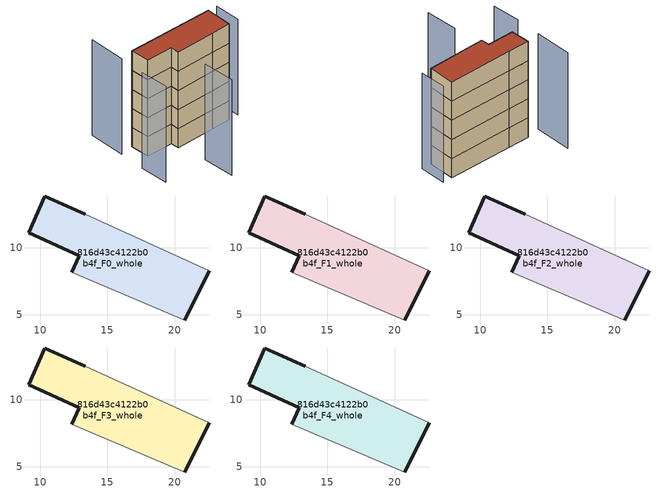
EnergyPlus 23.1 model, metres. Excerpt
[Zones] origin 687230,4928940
816d43c4122b0b4f_F0_whole
 floor ground (EU_floor_Construction): 20.73,4.63 22.55,8.3 13.34,12.48 10.36,13.83 9.16,11.12 12.92,9.4 12.36,8.19 18.02,5.78 z0
 wall outside (EU_wall_Construction): 22.55,8.3 20.73,4.63 / 12.36,8.19 12.92,9.4 9.16,11.12 10.36,13.83 13.34,12.48 z0:3
 wall adiabatic (EU_wall_Construction): 13.34,12.48 22.55,8.3 / 20.73,4.63 18.02,5.78 12.36,8.19 z0:3
816d43c4122b0b4f_F1_whole
 floor to 816d43c4122b0b4f_F0_whole (EU_floor_Construction): 20.73,4.63 22.55,8.3 13.34,12.48 10.36,13.83 9.16,11.12 12.92,9.4 12.36,8.19 18.02,5.78 z3
 wall outside (EU_wall_Construction): 22.55,8.3 20.73,4.63 / 12.36,8.19 12.92,9.4 9.16,11.12 10.36,13.83 13.34,12.48 z3:6
 wall adiabatic (EU_wall_Construction): 13.34,12.48 22.55,8.3 / 20.73,4.63 18.02,5.78 12.36,8.19 z3:6
816d43c4122b0b4f_F2_whole
 floor to 816d43c4122b0b4f_F1_whole (EU_floor_Construction): 20.73,4.63 22.55,8.3 13.34,12.48 10.36,13.83 9.16,11.12 12.92,9.4 12.36,8.19 18.02,5.78 z6
 wall outside (EU_wall_Construction): 22.55,8.3 20.73,4.63 / 12.36,8.19 12.92,9.4 9.16,11.12 10.36,13.83 13.34,12.48 z6:9
 wall adiabatic (EU_wall_Construction): 13.34,12.48 22.55,8.3 / 20.73,4.63 18.02,5.78 12.36,8.19 z6:9
816d43c4122b0b4f_F3_whole
 floor to 816d43c4122b0b4f_F2_whole (EU_floor_Construction): 20.73,4.63 22.55,8.3 13.34,12.48 10.36,13.83 9.16,11.12 12.92,9.4 12.36,8.19 18.02,5.78 z9
 wall outside (EU_wall_Construction): 22.55,8.3 20.73,4.63 / 12.36,8.19 12.92,9.4 9.16,11.12 10.36,13.83 13.34,12.48 z9:12
 wall adiabatic (EU_wall_Construction): 13.34,12.48 22.55,8.3 / 20.73,4.63 18.02,5.78 12.36,8.19 z9:12
816d43c4122b0b4f_F4_whole
 floor to 816d43c4122b0b4f_F3_whole (EU_floor_Construction): 20.73,4.63 22.55,8.3 13.34,12.48 10.36,13.83 9.16,11.12 12.92,9.4 12.36,8.19 18.02,5.78 z12
 wall outside (EU_wall_Construction): 22.55,8.3 20.73,4.63 / 12.36,8.19 12.92,9.4 9.16,11.12 10.36,13.83 13.34,12.48 z12:15
 wall adiabatic (EU_wall_Construction): 13.34,12.48 22.55,8.3 / 20.73,4.63 18.02,5.78 12.36,8.19 z12:15
 roof outside (EU_roof_Construction): 22.55,8.3 20.73,4.63 18.02,5.78 12.36,8.19 12.92,9.4 9.16,11.12 10.36,13.83 13.34,12.48 z15
shading: 9.32,-0.53 11.25,4.01 / 4.7,6.75 6.39,10.72 / 22.19,4.01 23.83,7.66 / 10.69,19.51 8.26,14.36 z0:15
[Building]
EU S2 Campaign: North Axis=0; Terrain=City; Solar Distribution=FullExterior
[Site:Location]
Bologna: Latitude=44.5; Longitude=11.25; Time Zone=1; Elevation=37
[SizingPeriod:WeatherFileDays]
AnnualSizingPeriod: Begin Month=1; Begin Day of Month=1; End Month=12; End Day of Month=31; Day of Week for Start Day=Monday; Use Weather File Daylight Saving Period=No; Use Weather File Rain and Snow Indicators=No
[MATERIAL]
EU_InternalMass_Material: Roughness=MediumRough; Thickness=0.1; Conductivity=1; Density=1800; Specific Heat=900; Thermal Absorptance=0.9; Solar Absorptance=0.7; Visible Absorptance=0.7
[MATERIAL:NOMASS] Roughness=MediumRough; Thermal Absorptance=0.9; Solar Absorptance=0.7; Visible Absorptance=0.7
Name | Thermal Resistance
EU_wall_NoMass | 0.905828
EU_roof_NoMass | 0.37593
EU_floor_NoMass | 0.67114
[CONSTRUCTION]
EU_wall_Construction: EU_wall_NoMass
EU_roof_Construction: EU_roof_NoMass
EU_floor_Construction: EU_floor_NoMass
EU_InternalMass_Construction: EU_InternalMass_Material
[ZONE] Type=1; Multiplier=1; Ceiling Height=autocalculate; Floor Area=autocalculate; Part of Total Floor Area=Yes
Name | Volume
816d43c4122b0b4f_F0_whole | 152.403
816d43c4122b0b4f_F1_whole; 816d43c4122b0b4f_F2_whole; 816d43c4122b0b4f_F3_whole; 816d43c4122b0b4f_F4_whole | 152.402
[INTERNALMASS] Construction=EU_InternalMass_Construction; Surface Area=50.801
Name | Zone or ZoneList
816d43c4122b0b4f_F0_whole_EU_InternalMass | 816d43c4122b0b4f_F0_whole
816d43c4122b0b4f_F1_whole_EU_InternalMass | 816d43c4122b0b4f_F1_whole
816d43c4122b0b4f_F2_whole_EU_InternalMass | 816d43c4122b0b4f_F2_whole
816d43c4122b0b4f_F3_whole_EU_InternalMass | 816d43c4122b0b4f_F3_whole
816d43c4122b0b4f_F4_whole_EU_InternalMass | 816d43c4122b0b4f_F4_whole
[OTHEREQUIPMENT] Fuel Type=Electricity; Design Level Calculation Method=Watts/Area; Power per Zone Floor Area=1; Fraction Latent=0; Fraction Radiant=0; Fraction Lost=0; Carbon Dioxide Generation Rate=0; EndUse Subcategory=EU_Step8_InternalGains
Name | Zone or ZoneList or Space or SpaceList | Schedule
EU_Step8_InternalGain_816d43c4122b0b4f_F0_whole_f000 | 816d43c4122b0b4f_F0_whole | EU_Step8_GainSchedule_816d43c4122b0b4f_F0_whole_f000
EU_Step8_InternalGain_816d43c4122b0b4f_F1_whole_f000 | 816d43c4122b0b4f_F1_whole | EU_Step8_GainSchedule_816d43c4122b0b4f_F1_whole_f000
EU_Step8_InternalGain_816d43c4122b0b4f_F2_whole_f000 | 816d43c4122b0b4f_F2_whole | EU_Step8_GainSchedule_816d43c4122b0b4f_F2_whole_f000
EU_Step8_InternalGain_816d43c4122b0b4f_F3_whole_f000 | 816d43c4122b0b4f_F3_whole | EU_Step8_GainSchedule_816d43c4122b0b4f_F3_whole_f000
EU_Step8_InternalGain_816d43c4122b0b4f_F4_whole_f000 | 816d43c4122b0b4f_F4_whole | EU_Step8_GainSchedule_816d43c4122b0b4f_F4_whole_f000
[ZONEVENTILATION:DESIGNFLOWRATE] Schedule=EU_AlwaysOn; Design Flow Rate Calculation Method=AirChanges/Hour; Air Changes per Hour=0.73129; Ventilation Type=Natural; Fan Pressure Rise=0; Fan Total Efficiency=1; Constant Term Coefficient=1; Temperature Term Coefficient=0; Velocity Term Coefficient=0; Velocity Squared Term Coefficient=0; Minimum Indoor Temperature=-100; Maximum Indoor Temperature=100; Delta Temperature=-100; Minimum Outdoor Temperature=-100; Maximum Outdoor Temperature=100; Maximum Wind Speed=40
Name | Zone or ZoneList or Space or SpaceList
EU_ConstantAir_816d43c4122b0b4f_F0_whole | 816d43c4122b0b4f_F0_whole
EU_ConstantAir_816d43c4122b0b4f_F1_whole | 816d43c4122b0b4f_F1_whole
EU_ConstantAir_816d43c4122b0b4f_F2_whole | 816d43c4122b0b4f_F2_whole
EU_ConstantAir_816d43c4122b0b4f_F3_whole | 816d43c4122b0b4f_F3_whole
EU_ConstantAir_816d43c4122b0b4f_F4_whole | 816d43c4122b0b4f_F4_whole
[HVACTEMPLATE:THERMOSTAT] Constant Heating Setpoint=20; Constant Cooling Setpoint=50
EU_HeatOnly_816d43c4122b0b4f_F0_whole; EU_HeatOnly_816d43c4122b0b4f_F1_whole; EU_HeatOnly_816d43c4122b0b4f_F2_whole; EU_HeatOnly_816d43c4122b0b4f_F3_whole; EU_HeatOnly_816d43c4122b0b4f_F4_whole
[HVACTEMPLATE:ZONE:IDEALLOADSAIRSYSTEM] System Availability Schedule=EU_AlwaysOn; Maximum Heating Supply Air Temperature=50; Minimum Cooling Supply Air Temperature=13; Maximum Heating Supply Air Humidity Ratio=0.0156; Minimum Cooling Supply Air Humidity Ratio=0.0077; Heating Limit=NoLimit; Cooling Limit=NoLimit; Heating Availability Schedule=EU_AlwaysOn; Cooling Availability Schedule=EU_CoolingOff; Dehumidification Control Type=ConstantSensibleHeatRatio; Cooling Sensible Heat Ratio=0.7; Dehumidification Setpoint=60; Humidification Control Type=None; Humidification Setpoint=30; Outdoor Air Method=None; Outdoor Air Flow Rate per Person=0.00944; Outdoor Air Flow Rate per Zone Floor Area=0; Outdoor Air Flow Rate per Zone=0; Demand Controlled Ventilation Type=None; Outdoor Air Economizer Type=NoEconomizer; Heat Recovery Type=None; Sensible Heat Recovery Effectiveness=0.7; Latent Heat Recovery Effectiveness=0.65
Name | Template Thermostat
816d43c4122b0b4f_F0_whole | EU_HeatOnly_816d43c4122b0b4f_F0_whole
816d43c4122b0b4f_F1_whole | EU_HeatOnly_816d43c4122b0b4f_F1_whole
816d43c4122b0b4f_F2_whole | EU_HeatOnly_816d43c4122b0b4f_F2_whole
816d43c4122b0b4f_F3_whole | EU_HeatOnly_816d43c4122b0b4f_F3_whole
816d43c4122b0b4f_F4_whole | EU_HeatOnly_816d43c4122b0b4f_F4_whole
[SIZING:ZONE] Zone Cooling Design Supply Air Temperature Input Method=SupplyAirTemperature; Zone Cooling Design Supply Air Temperature=13; Zone Heating Design Supply Air Temperature Input Method=SupplyAirTemperature; Zone Heating Design Supply Air Temperature=50; Zone Cooling Design Supply Air Humidity Ratio=0.008; Zone Heating Design Supply Air Humidity Ratio=0.008; Cooling Design Air Flow Method=DesignDay; Cooling Design Air Flow Rate=0; Cooling Minimum Air Flow per Zone Floor Area=0.000762; Cooling Minimum Air Flow=0; Cooling Minimum Air Flow Fraction=0.2; Heating Design Air Flow Method=DesignDay; Heating Design Air Flow Rate=0; Heating Maximum Air Flow per Zone Floor Area=0.002032; Heating Maximum Air Flow=0.141576; Heating Maximum Air Flow Fraction=0.3; Account for Dedicated Outdoor Air System=No; Dedicated Outdoor Air System Control Strategy=NeutralSupplyAir; Dedicated Outdoor Air Low Setpoint Temperature for Design=autosize; Dedicated Outdoor Air High Setpoint Temperature for Design=autosize; Zone Load Sizing Method=Sensible Load Only No Latent Load; Zone Latent Cooling Design Supply Air Humidity Ratio Input Method=HumidityRatioDifference; Zone Cooling Design Supply Air Humidity Ratio Difference=0.005; Zone Latent Heating Design Supply Air Humidity Ratio Input Method=HumidityRatioDifference; Zone Humidification Design Supply Air Humidity Ratio Difference=0.005
816d43c4122b0b4f_F0_whole; 816d43c4122b0b4f_F1_whole; 816d43c4122b0b4f_F2_whole; 816d43c4122b0b4f_F3_whole; 816d43c4122b0b4f_F4_whole
[SCHEDULE:CONSTANT]
Name | Hourly Value
EU_AlwaysOn | 1
EU_CoolingOff | 0
[SCHEDULE:FILE] Column Number=1; Rows to Skip at Top=0; Number of Hours of Data=8760; Column Separator=Comma; Interpolate to Timestep=No; Minutes per Item=60; Adjust Schedule for Daylight Savings=Yes
Name | File
EU_Step8_GainSchedule_816d43c4122b0b4f_F0_whole_f000 | ../../schedules/816d43c4122b0b4f/816d43c4122b0b4f_F0_whole_f000_gain.csv
EU_Step8_GainSchedule_816d43c4122b0b4f_F1_whole_f000 | ../../schedules/816d43c4122b0b4f/816d43c4122b0b4f_F1_whole_f000_gain.csv
EU_Step8_GainSchedule_816d43c4122b0b4f_F2_whole_f000 | ../../schedules/816d43c4122b0b4f/816d43c4122b0b4f_F2_whole_f000_gain.csv
EU_Step8_GainSchedule_816d43c4122b0b4f_F3_whole_f000 | ../../schedules/816d43c4122b0b4f/816d43c4122b0b4f_F3_whole_f000_gain.csv
EU_Step8_GainSchedule_816d43c4122b0b4f_F4_whole_f000 | ../../schedules/816d43c4122b0b4f/816d43c4122b0b4f_F4_whole_f000_gain.csv
